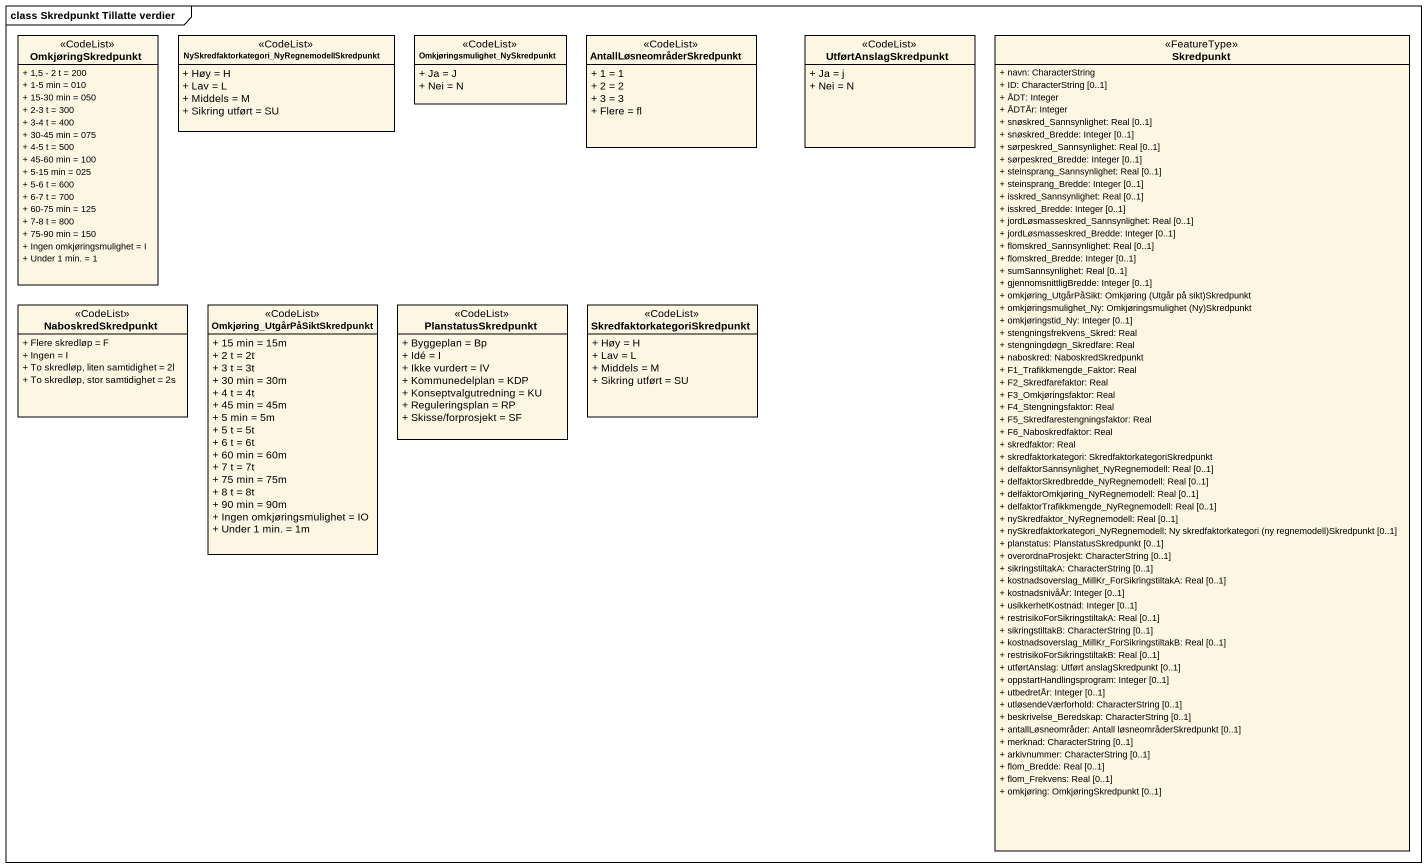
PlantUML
@startuml
mainframe class Skredpunkt Tillatte verdier
hide circle
hide empty members
skinparam classAttributeIconSize 0
class OmkjøringSkredpunkt <<CodeList>> {
  + 1,5 - 2 t = 200
  + 1-5 min = 010
  + 15-30 min = 050
  + 2-3 t = 300
  + 3-4 t = 400
  + 30-45 min = 075
  + 4-5 t = 500
  + 45-60 min = 100
  + 5-15 min = 025
  + 5-6 t = 600
  + 6-7 t = 700
  + 60-75 min = 125
  + 7-8 t = 800
  + 75-90 min = 150
  + Ingen omkjøringsmulighet = I
  + Under 1 min. = 1
}
class "NySkredfaktorkategori_NyRegnemodellSkredpunkt" as NySkredfaktorkategori <<CodeList>> {
  + Høy = H
  + Lav = L
  + Middels = M
  + Sikring utført = SU
}
class "Omkjøringsmulighet_NySkredpunkt" as Omkjøringsmulighet <<CodeList>> {
  + Ja = J
  + Nei = N
}
class AntallLøsneområderSkredpunkt <<CodeList>> {
  + 1 = 1
  + 2 = 2
  + 3 = 3
  + Flere = fl
}
class UtførtAnslagSkredpunkt <<CodeList>> {
  + Ja = j
  + Nei = N
}
class Skredpunkt <<FeatureType>> {
  + navn: CharacterString
  + ID: CharacterString [0..1]
  + ÅDT: Integer
  + ÅDTÅr: Integer
  + snøskred_Sannsynlighet: Real [0..1]
  + snøskred_Bredde: Integer [0..1]
  + sørpeskred_Sannsynlighet: Real [0..1]
  + sørpeskred_Bredde: Integer [0..1]
  + steinsprang_Sannsynlighet: Real [0..1]
  + steinsprang_Bredde: Integer [0..1]
  + isskred_Sannsynlighet: Real [0..1]
  + isskred_Bredde: Integer [0..1]
  + jordLøsmasseskred_Sannsynlighet: Real [0..1]
  + jordLøsmasseskred_Bredde: Integer [0..1]
  + flomskred_Sannsynlighet: Real [0..1]
  + flomskred_Bredde: Integer [0..1]
  + sumSannsynlighet: Real [0..1]
  + gjennomsnittligBredde: Integer [0..1]
  {field} + omkjøring_UtgårPåSikt: Omkjøring (Utgår på sikt)Skredpunkt
  {field} + omkjøringsmulighet_Ny: Omkjøringsmulighet (Ny)Skredpunkt
  + omkjøringstid_Ny: Integer [0..1]
  + stengningsfrekvens_Skred: Real
  + stengningdøgn_Skredfare: Real
  + naboskred: NaboskredSkredpunkt
  + F1_Trafikkmengde_Faktor: Real
  + F2_Skredfarefaktor: Real
  + F3_Omkjøringsfaktor: Real
  + F4_Stengningsfaktor: Real
  + F5_Skredfarestengningsfaktor: Real
  + F6_Naboskredfaktor: Real
  + skredfaktor: Real
  + skredfaktorkategori: SkredfaktorkategoriSkredpunkt
  + delfaktorSannsynlighet_NyRegnemodell: Real [0..1]
  + delfaktorSkredbredde_NyRegnemodell: Real [0..1]
  + delfaktorOmkjøring_NyRegnemodell: Real [0..1]
  + delfaktorTrafikkmengde_NyRegnemodell: Real [0..1]
  + nySkredfaktor_NyRegnemodell: Real [0..1]
  {field} + nySkredfaktorkategori_NyRegnemodell: Ny skredfaktorkategori (ny regnemodell)Skredpunkt [0..1]
  + planstatus: PlanstatusSkredpunkt [0..1]
  + overordnaProsjekt: CharacterString [0..1]
  + sikringstiltakA: CharacterString [0..1]
  + kostnadsoverslag_MillKr_ForSikringstiltakA: Real [0..1]
  + kostnadsnivåÅr: Integer [0..1]
  + usikkerhetKostnad: Integer [0..1]
  + restrisikoForSikringstiltakA: Real [0..1]
  + sikringstiltakB: CharacterString [0..1]
  + kostnadsoverslag_MillKr_ForSikringstiltakB: Real [0..1]
  + restrisikoForSikringstiltakB: Real [0..1]
  + utførtAnslag: Utført anslagSkredpunkt [0..1]
  + oppstartHandlingsprogram: Integer [0..1]
  + utbedretÅr: Integer [0..1]
  + utløsendeVærforhold: CharacterString [0..1]
  + beskrivelse_Beredskap: CharacterString [0..1]
  + antallLøsneområder: Antall løsneområderSkredpunkt [0..1]
  + merknad: CharacterString [0..1]
  + arkivnummer: CharacterString [0..1]
  + flom_Bredde: Real [0..1]
  + flom_Frekvens: Real [0..1]
  + omkjøring: OmkjøringSkredpunkt [0..1]
}
class NaboskredSkredpunkt <<CodeList>> {
  + Flere skredløp = F
  + Ingen = I
  + To skredløp, liten samtidighet = 2l
  + To skredløp, stor samtidighet = 2s
}
class "Omkjøring_UtgårPåSiktSkredpunkt" as Omkjøring <<CodeList>> {
  + 15 min = 15m
  + 2 t = 2t
  + 3 t = 3t
  + 30 min = 30m
  + 4 t = 4t
  + 45 min = 45m
  + 5 min = 5m
  + 5 t = 5t
  + 6 t = 6t
  + 60 min = 60m
  + 7 t = 7t
  + 75 min = 75m
  + 8 t = 8t
  + 90 min = 90m
  + Ingen omkjøringsmulighet = IO
  + Under 1 min. = 1m
}
class PlanstatusSkredpunkt <<CodeList>> {
  + Byggeplan = Bp
  + Idé = I
  + Ikke vurdert = IV
  + Kommunedelplan = KDP
  + Konseptvalgutredning = KU
  + Reguleringsplan = RP
  + Skisse/forprosjekt = SF
}
class "SkredfaktorkategoriSkredpunkt" as SkredfaktorkategoriSkredpunk <<CodeList>> {
  + Høy = H
  + Lav = L
  + Middels = M
  + Sikring utført = SU
}
@enduml
